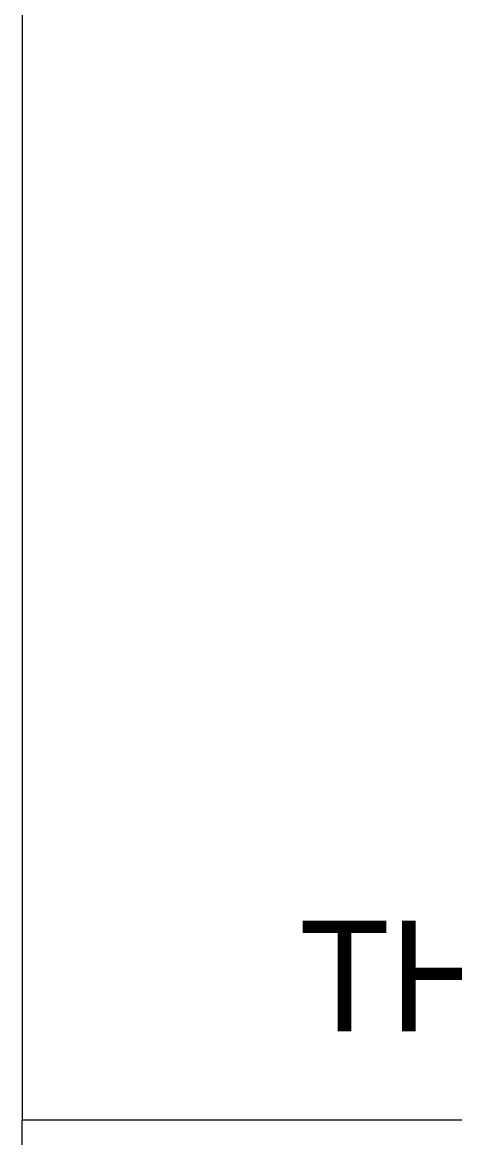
# Model space of a CAD drawing. Header units: millimetres. Extents: x -295047 to 263296, y -724756 to -308748.
# Drawn here: x -53324 to -53074, y -351164 to -350519 of the extents above; entities that cross this region are included whole.
import ezdxf
from ezdxf.enums import TextEntityAlignment as Align

# ---------------------------------------------------------------- set-up
doc = ezdxf.new("R2010")
doc.units = ezdxf.units.MM
doc.header["$MEASUREMENT"] = 0
for name, color, linetype, lineweight in [('Khungten_LCDI', 7, 'Continuous', 5), ('LC Net thay', 7, 'Continuous', 25), ('LC Text1', 3, 'Continuous', 20)]:
    doc.layers.add(name, color=color, linetype=linetype, lineweight=lineweight)
doc.styles.add('Khungten', font='VHAVAN.TTF', dxfattribs={"width": 0.9, "height": 5000})
doc.styles.add('Title', font='VHBLACK.TTF', dxfattribs={"width": 0.8})
doc.styles.add('VNAVANTH', font='VHAVANB.TTF', dxfattribs={"width": 0.6})

# ---------------------------------------------------------------- blocks, each defined once
blk = doc.blocks.new('lcdi KC')
at = {"layer": 'Khungten_LCDI', "color": 9, "lineweight": 15}
for points in [[(36750, -1521.9), (40450, -1521.9), (40450, 446.3), (36750, 446.3)], [(36750, -1521.9), (40450, -1521.9), (40450, -3535.5), (36750, -3535.5)]]:
    blk.add_lwpolyline(points, close=True, dxfattribs=at)
at = {"color": 7, "style": 'VNAVANTH'}
blk.add_text('ths. bïi tr\xadêng giang', height=160, dxfattribs=at).set_placement((38493.4, -1394.1), align=Align.CENTER)
at = {"color": 7, "style": 'Khungten', "width": 0.8}
for tag, p in [('REVISION', (39498.8, -10746.3)), ('NGAYHT', (39546.1, -11609.4))]:
    blk.add_attdef(tag, text='', height=200, dxfattribs=at).set_placement(p, align=Align.CENTER)
at = {"layer": 'LC Text1', "style": 'Title', "width": 1.485915}
for tag, p, p2 in [('TENBANVE1', (36912.7, -8885.8), (40339.1, -8885.8)), ('TENBANVE2', (36912.7, -9562.5), (40339.1, -9562.5))]:
    blk.add_attdef(tag, text='', height=250, dxfattribs=at).set_placement(p, p2, align=Align.FIT)
at = {"layer": 'LC Text1', "style": 'Title', "width": 0.7}
blk.add_attdef('SOBANVE', text='', height=250, dxfattribs=at).set_placement((39562, -13896.2), align=Align.CENTER)

msp = doc.modelspace()

# ---------------------------------------------------------------- block references
at = {"layer": 'LC Net thay', "xscale": 0.3999999999995694, "yscale": 0.3999999999995694, "zscale": 0.3999999999995694}
msp.add_blockref('lcdi KC', (-68024.23, -350545.26), dxfattribs=at)

doc.saveas('drawing.dxf')
